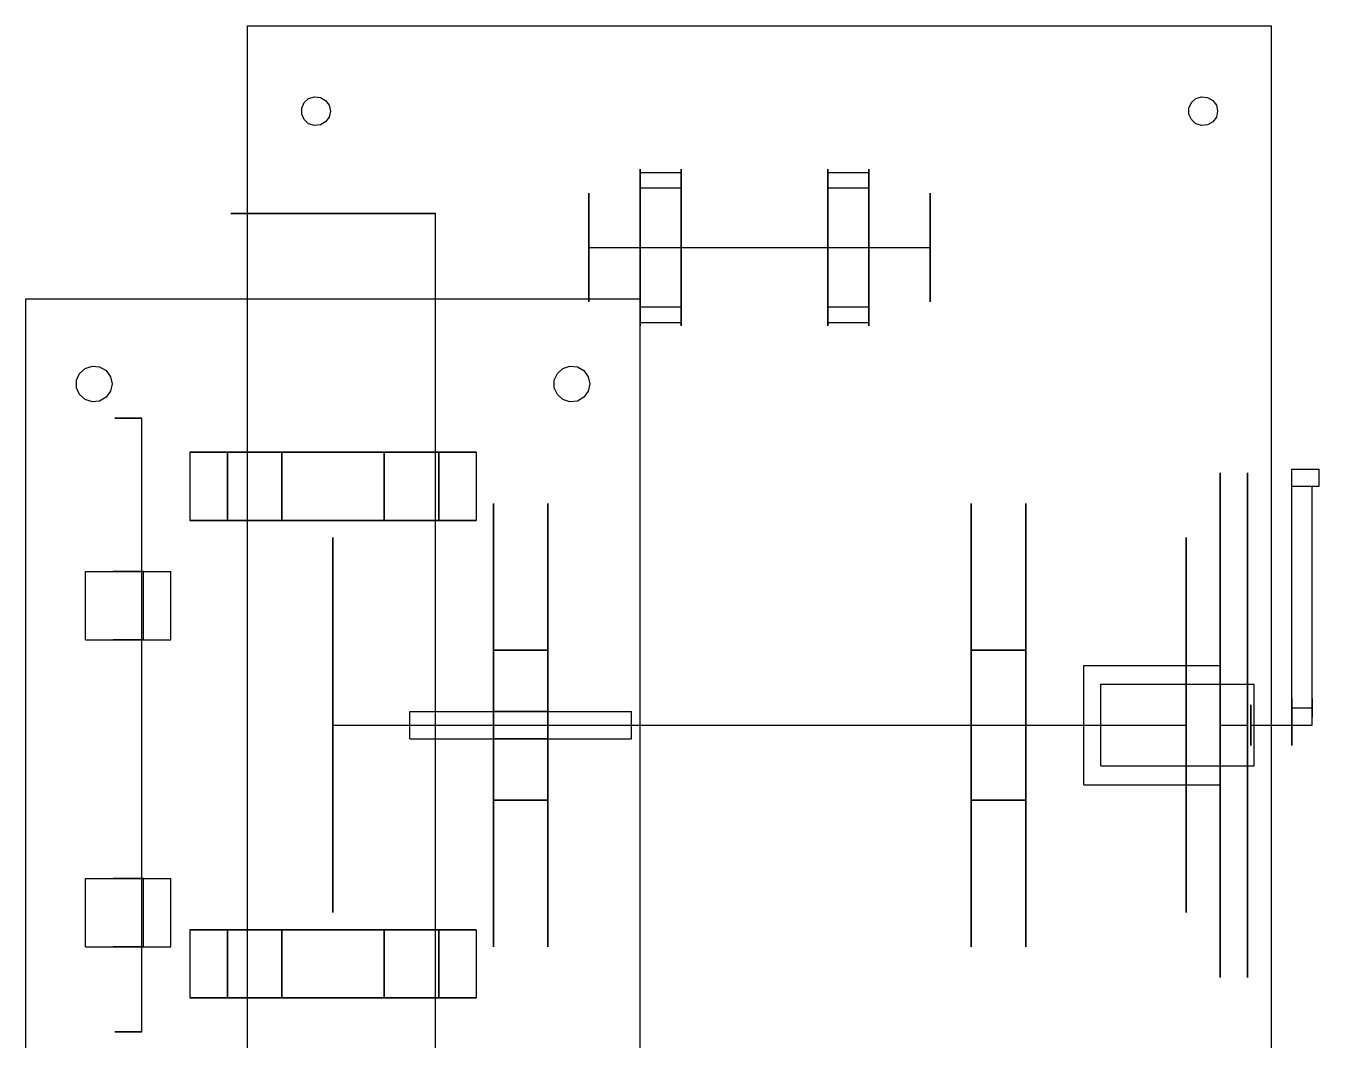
# Model space of a CAD drawing. Header units: millimetres. Extents: x -45 to 3370, y -2176 to 1921.
# Drawn here: x 810 to 1189, y 120.1 to 417.5 of the extents above; entities that cross this region are included whole.
import ezdxf

# ---------------------------------------------------------------- set-up
doc = ezdxf.new("R2010")
doc.units = ezdxf.units.MM
doc.layers.add('TOP', color=7, linetype='Continuous')

msp = doc.modelspace()

# ---------------------------------------------------------------- linework, layer by layer
at = {"layer": 'TOP'}
for points in [[(875, 67.5), (875, 417.5)], [(875, 67.5), (875, 417.5)], [(875, 417.5), (1175, 417.5)], [(875, 417.5), (1175, 417.5)], [(1175, 67.5), (1175, 417.5)], [(1175, 67.5), (1175, 417.5)], [(899.25, 392.5), (898.883, 390.771), (897.844, 389.342), (896.313, 388.458), (894.556, 388.273), (892.875, 388.819), (891.562, 390.002), (890.843, 391.616), (890.843, 393.384), (891.562, 394.998), (892.875, 396.181), (894.556, 396.727), (896.313, 396.542), (897.844, 395.658), (898.883, 394.229), (899.25, 392.5)], [(899.25, 392.5), (898.883, 390.771), (897.844, 389.342), (896.313, 388.458), (894.556, 388.273), (892.875, 388.819), (891.562, 390.002), (890.843, 391.616), (890.843, 393.384), (891.562, 394.998), (892.875, 396.181), (894.556, 396.727), (896.313, 396.542), (897.844, 395.658), (898.883, 394.229), (899.25, 392.5)], [(1159.25, 392.5), (1158.883, 390.771), (1157.844, 389.342), (1156.313, 388.458), (1154.556, 388.273), (1152.875, 388.819), (1151.562, 390.002), (1150.843, 391.616), (1150.843, 393.384), (1151.562, 394.998), (1152.875, 396.181), (1154.556, 396.727), (1156.313, 396.542), (1157.844, 395.658), (1158.883, 394.229), (1159.25, 392.5)], [(1159.25, 392.5), (1158.883, 390.771), (1157.844, 389.342), (1156.313, 388.458), (1154.556, 388.273), (1152.875, 388.819), (1151.562, 390.002), (1150.843, 391.616), (1150.843, 393.384), (1151.562, 394.998), (1152.875, 396.181), (1154.556, 396.727), (1156.313, 396.542), (1157.844, 395.658), (1158.883, 394.229), (1159.25, 392.5)], [(990, 369.936), (990, 371.737), (990, 373.213), (990, 374.337), (990, 375.09), (990, 375.46), (990, 375.441), (990, 375.032), (990, 374.241), (990, 373.081), (990, 371.572), (990, 369.739), (990, 367.613), (990, 365.231), (990, 362.633), (990, 359.864), (990, 356.969), (990, 353.998), (990, 351.002), (990, 348.031), (990, 345.136), (990, 342.367), (990, 339.769), (990, 337.387), (990, 335.261), (990, 333.428), (990, 331.919), (990, 330.759), (990, 329.968), (990, 329.559), (990, 329.54), (990, 329.91), (990, 330.663), (990, 331.787), (990, 333.263), (990, 335.064)], [(1002, 369.936), (1002, 371.737), (1002, 373.213), (1002, 374.337), (1002, 375.09), (1002, 375.46), (1002, 375.441), (1002, 375.032), (1002, 374.241), (1002, 373.081), (1002, 371.572), (1002, 369.739), (1002, 367.613), (1002, 365.231), (1002, 362.633), (1002, 359.864), (1002, 356.969), (1002, 353.998), (1002, 351.002), (1002, 348.031), (1002, 345.136), (1002, 342.367), (1002, 339.769), (1002, 337.387), (1002, 335.261), (1002, 333.428), (1002, 331.919), (1002, 330.759), (1002, 329.968), (1002, 329.559), (1002, 329.54), (1002, 329.91), (1002, 330.663), (1002, 331.787), (1002, 333.263), (1002, 335.064)], [(1045, 369.936), (1045, 371.737), (1045, 373.213), (1045, 374.337), (1045, 375.09), (1045, 375.46), (1045, 375.441), (1045, 375.032), (1045, 374.241), (1045, 373.081), (1045, 371.572), (1045, 369.739), (1045, 367.613), (1045, 365.231), (1045, 362.633), (1045, 359.864), (1045, 356.969), (1045, 353.998), (1045, 351.002), (1045, 348.031), (1045, 345.136), (1045, 342.367), (1045, 339.769), (1045, 337.387), (1045, 335.261), (1045, 333.428), (1045, 331.919), (1045, 330.759), (1045, 329.968), (1045, 329.559), (1045, 329.54), (1045, 329.91), (1045, 330.663), (1045, 331.787), (1045, 333.263), (1045, 335.064)], [(1057, 369.936), (1057, 371.737), (1057, 373.213), (1057, 374.337), (1057, 375.09), (1057, 375.46), (1057, 375.441), (1057, 375.032), (1057, 374.241), (1057, 373.081), (1057, 371.572), (1057, 369.739), (1057, 367.613), (1057, 365.231), (1057, 362.633), (1057, 359.864), (1057, 356.969), (1057, 353.998), (1057, 351.002), (1057, 348.031), (1057, 345.136), (1057, 342.367), (1057, 339.769), (1057, 337.387), (1057, 335.261), (1057, 333.428), (1057, 331.919), (1057, 330.759), (1057, 329.968), (1057, 329.559), (1057, 329.54), (1057, 329.91), (1057, 330.663), (1057, 331.787), (1057, 333.263), (1057, 335.064)], [(990, 330.5), (990, 374.5)], [(990, 369.936), (990, 374.5)], [(990, 374.5), (1002, 374.5)], [(990, 374.5), (1002, 374.5)], [(1002, 330.5), (1002, 374.5)], [(1002, 369.936), (1002, 374.5)], [(1045, 330.5), (1045, 374.5)], [(1045, 369.936), (1045, 374.5)], [(1045, 374.5), (1057, 374.5)], [(1045, 374.5), (1057, 374.5)], [(1057, 330.5), (1057, 374.5)], [(1057, 369.936), (1057, 374.5)], [(975, 352.5), (975, 355.44), (975, 358.28), (975, 360.923), (975, 363.279), (975, 365.268), (975, 366.823), (975, 367.889), (975, 368.432), (975, 368.432), (975, 367.889), (975, 366.823), (975, 365.268), (975, 363.279), (975, 360.923), (975, 358.28), (975, 355.44), (975, 352.5), (975, 349.56), (975, 346.72), (975, 344.077), (975, 341.721), (975, 339.732), (975, 338.177), (975, 337.111), (975, 336.568), (975, 336.568), (975, 337.111), (975, 338.177), (975, 339.732), (975, 341.721), (975, 344.077), (975, 346.72), (975, 349.56), (975, 352.5)], [(1002, 369.936), (990, 369.936)], [(990, 352.5), (990, 355.452), (990, 358.314), (990, 361), (990, 363.427), (990, 365.523), (990, 367.222), (990, 368.475), (990, 369.242), (990, 369.5), (990, 369.242), (990, 368.475), (990, 367.222), (990, 365.523), (990, 363.427), (990, 361), (990, 358.314), (990, 355.452), (990, 352.5), (990, 349.548), (990, 346.686), (990, 344), (990, 341.573), (990, 339.477), (990, 337.778), (990, 336.525), (990, 335.758), (990, 335.5), (990, 335.758), (990, 336.525), (990, 337.778), (990, 339.477), (990, 341.573), (990, 344), (990, 346.686), (990, 349.548), (990, 352.5)], [(1002, 352.5), (1002, 355.452), (1002, 358.314), (1002, 361), (1002, 363.427), (1002, 365.523), (1002, 367.222), (1002, 368.475), (1002, 369.242), (1002, 369.5), (1002, 369.242), (1002, 368.475), (1002, 367.222), (1002, 365.523), (1002, 363.427), (1002, 361), (1002, 358.314), (1002, 355.452), (1002, 352.5), (1002, 349.548), (1002, 346.686), (1002, 344), (1002, 341.573), (1002, 339.477), (1002, 337.778), (1002, 336.525), (1002, 335.758), (1002, 335.5), (1002, 335.758), (1002, 336.525), (1002, 337.778), (1002, 339.477), (1002, 341.573), (1002, 344), (1002, 346.686), (1002, 349.548), (1002, 352.5)], [(1057, 369.936), (1045, 369.936)], [(1045, 352.5), (1045, 355.452), (1045, 358.314), (1045, 361), (1045, 363.427), (1045, 365.523), (1045, 367.222), (1045, 368.475), (1045, 369.242), (1045, 369.5), (1045, 369.242), (1045, 368.475), (1045, 367.222), (1045, 365.523), (1045, 363.427), (1045, 361), (1045, 358.314), (1045, 355.452), (1045, 352.5), (1045, 349.548), (1045, 346.686), (1045, 344), (1045, 341.573), (1045, 339.477), (1045, 337.778), (1045, 336.525), (1045, 335.758), (1045, 335.5), (1045, 335.758), (1045, 336.525), (1045, 337.778), (1045, 339.477), (1045, 341.573), (1045, 344), (1045, 346.686), (1045, 349.548), (1045, 352.5)], [(1057, 352.5), (1057, 355.452), (1057, 358.314), (1057, 361), (1057, 363.427), (1057, 365.523), (1057, 367.222), (1057, 368.475), (1057, 369.242), (1057, 369.5), (1057, 369.242), (1057, 368.475), (1057, 367.222), (1057, 365.523), (1057, 363.427), (1057, 361), (1057, 358.314), (1057, 355.452), (1057, 352.5), (1057, 349.548), (1057, 346.686), (1057, 344), (1057, 341.573), (1057, 339.477), (1057, 337.778), (1057, 336.525), (1057, 335.758), (1057, 335.5), (1057, 335.758), (1057, 336.525), (1057, 337.778), (1057, 339.477), (1057, 341.573), (1057, 344), (1057, 346.686), (1057, 349.548), (1057, 352.5)], [(1075, 352.5), (1075, 355.44), (1075, 358.28), (1075, 360.923), (1075, 363.279), (1075, 365.268), (1075, 366.823), (1075, 367.889), (1075, 368.432), (1075, 368.432), (1075, 367.889), (1075, 366.823), (1075, 365.268), (1075, 363.279), (1075, 360.923), (1075, 358.28), (1075, 355.44), (1075, 352.5), (1075, 349.56), (1075, 346.72), (1075, 344.077), (1075, 341.721), (1075, 339.732), (1075, 338.177), (1075, 337.111), (1075, 336.568), (1075, 336.568), (1075, 337.111), (1075, 338.177), (1075, 339.732), (1075, 341.721), (1075, 344.077), (1075, 346.72), (1075, 349.56), (1075, 352.5)], [(930, 362.5), (929.851, 362.5), (929.405, 362.5), (928.667, 362.5), (927.644, 362.5), (926.347, 362.5), (924.787, 362.5), (922.981, 362.5), (920.947, 362.5), (918.705, 362.5), (916.276, 362.5), (913.686, 362.5), (910.96, 362.5), (908.125, 362.5), (905.209, 362.5), (902.242, 362.5), (899.252, 362.5), (896.27, 362.5), (893.324, 362.5), (890.445, 362.5), (887.661, 362.5), (885, 362.5), (882.488, 362.5), (880.149, 362.5), (878.008, 362.5), (876.086, 362.5), (874.401, 362.5), (872.971, 362.5), (871.809, 362.5), (870.928, 362.5), (870.335, 362.5), (870.037, 362.5), (870.037, 362.5), (870.335, 362.5), (870.928, 362.5), (871.809, 362.5), (872.971, 362.5), (874.401, 362.5), (876.086, 362.5), (878.008, 362.5), (880.149, 362.5), (882.488, 362.5), (885, 362.5), (887.661, 362.5), (890.445, 362.5), (893.324, 362.5), (896.27, 362.5), (899.252, 362.5), (902.242, 362.5), (905.209, 362.5), (908.125, 362.5), (910.96, 362.5), (913.686, 362.5), (916.276, 362.5), (918.705, 362.5), (920.947, 362.5), (922.981, 362.5), (924.787, 362.5), (926.347, 362.5), (927.644, 362.5), (928.667, 362.5), (929.405, 362.5), (929.851, 362.5), (930, 362.5)], [(930, 62.5), (930, 362.5)], [(975, 352.5), (1075, 352.5)], [(990, 352.5), (1002, 352.5)], [(1045, 352.5), (1057, 352.5)], [(810, 87.5), (810, 337.5)], [(810, 87.5), (810, 337.5)], [(810, 337.5), (990, 337.5)], [(810, 337.5), (990, 337.5)], [(990, 87.5), (990, 337.5)], [(990, 87.5), (990, 337.5)], [(990, 330.5), (990, 335.064)], [(1002, 335.064), (990, 335.064)], [(1002, 330.5), (1002, 335.064)], [(1045, 330.5), (1045, 335.064)], [(1057, 335.064), (1045, 335.064)], [(1057, 330.5), (1057, 335.064)], [(990, 330.5), (1002, 330.5)], [(990, 330.5), (1002, 330.5)], [(1045, 330.5), (1057, 330.5)], [(1045, 330.5), (1057, 330.5)], [(835.25, 312.5), (834.796, 310.365), (833.513, 308.598), (831.622, 307.507), (829.451, 307.279), (827.375, 307.953), (825.753, 309.414), (824.865, 311.408), (824.865, 313.592), (825.753, 315.586), (827.375, 317.047), (829.451, 317.721), (831.622, 317.493), (833.513, 316.402), (834.796, 314.635), (835.25, 312.5)], [(835.25, 312.5), (834.796, 310.365), (833.513, 308.598), (831.622, 307.507), (829.451, 307.279), (827.375, 307.953), (825.753, 309.414), (824.865, 311.408), (824.865, 313.592), (825.753, 315.586), (827.375, 317.047), (829.451, 317.721), (831.622, 317.493), (833.513, 316.402), (834.796, 314.635), (835.25, 312.5)], [(975.25, 312.5), (974.796, 310.365), (973.513, 308.598), (971.622, 307.507), (969.451, 307.279), (967.375, 307.953), (965.753, 309.414), (964.865, 311.408), (964.865, 313.592), (965.753, 315.586), (967.375, 317.047), (969.451, 317.721), (971.622, 317.493), (973.513, 316.402), (974.796, 314.635), (975.25, 312.5)], [(975.25, 312.5), (974.796, 310.365), (973.513, 308.598), (971.622, 307.507), (969.451, 307.279), (967.375, 307.953), (965.753, 309.414), (964.865, 311.408), (964.865, 313.592), (965.753, 315.586), (967.375, 317.047), (969.451, 317.721), (971.622, 317.493), (973.513, 316.402), (974.796, 314.635), (975.25, 312.5)], [(844, 302.5), (843.654, 302.5), (842.677, 302.5), (841.236, 302.5), (839.582, 302.5), (838, 302.5), (836.764, 302.5), (836.087, 302.5), (836.087, 302.5), (836.764, 302.5), (838, 302.5), (839.582, 302.5), (841.236, 302.5), (842.677, 302.5), (843.654, 302.5), (844, 302.5)], [(844, 122.5), (844, 302.5)], [(885, 292.5), (882.311, 292.5), (879.708, 292.5), (877.203, 292.5), (874.808, 292.5), (872.534, 292.5), (870.394, 292.5), (868.396, 292.5), (866.551, 292.5), (864.867, 292.5), (863.353, 292.5), (862.017, 292.5), (860.863, 292.5), (859.899, 292.5), (859.129, 292.5), (858.556, 292.5), (858.183, 292.5), (858.012, 292.5)], [(858.012, 292.5), (869.016, 292.5)], [(858.012, 292.5), (858.012, 272.5)], [(858.048, 292.5), (858.294, 292.5), (858.75, 292.5), (859.413, 292.5), (860.28, 292.5), (861.346, 292.5), (862.606, 292.5), (864.053, 292.5), (865.681, 292.5), (867.481, 292.5), (869.444, 292.5), (871.56, 292.5), (873.819, 292.5), (876.21, 292.5), (878.719, 292.5), (881.336, 292.5), (884.046, 292.5), (886.836, 292.5), (889.692, 292.5), (892.6, 292.5), (895.545, 292.5), (898.513, 292.5), (901.487, 292.5), (904.455, 292.5), (907.4, 292.5), (910.308, 292.5), (913.164, 292.5), (915.954, 292.5), (918.664, 292.5), (921.281, 292.5), (923.79, 292.5), (926.181, 292.5), (928.44, 292.5), (930.556, 292.5), (932.519, 292.5), (934.319, 292.5), (935.947, 292.5), (937.394, 292.5), (938.654, 292.5), (939.72, 292.5), (940.587, 292.5), (941.25, 292.5), (941.706, 292.5), (941.952, 292.5)], [(858.048, 292.5), (858.048, 272.5)], [(858.048, 292.5), (869.065, 292.5)], [(930.984, 292.5), (930.745, 292.5), (930.222, 292.5), (929.419, 292.5), (928.345, 292.5), (927.009, 292.5), (925.423, 292.5), (923.602, 292.5), (921.564, 292.5), (919.326, 292.5), (916.91, 292.5), (914.337, 292.5), (911.632, 292.5), (908.819, 292.5), (905.925, 292.5), (902.976, 292.5), (900, 292.5), (897.024, 292.5), (894.075, 292.5), (891.181, 292.5), (888.368, 292.5), (885.663, 292.5), (883.09, 292.5), (880.674, 292.5), (878.436, 292.5), (876.398, 292.5), (874.577, 292.5), (872.991, 292.5), (871.655, 292.5), (870.581, 292.5), (869.778, 292.5), (869.255, 292.5), (869.016, 292.5)], [(869.016, 292.5), (869.016, 272.5)], [(869.065, 292.5), (869.39, 292.5), (869.986, 292.5), (870.847, 292.5), (871.968, 292.5), (873.336, 292.5), (874.94, 292.5), (876.767, 292.5), (878.799, 292.5), (881.018, 292.5), (883.406, 292.5), (885.941, 292.5), (888.601, 292.5), (891.361, 292.5), (894.198, 292.5), (897.086, 292.5), (900, 292.5), (902.914, 292.5), (905.802, 292.5), (908.639, 292.5), (911.399, 292.5), (914.059, 292.5), (916.594, 292.5), (918.982, 292.5), (921.201, 292.5), (923.233, 292.5), (925.06, 292.5), (926.664, 292.5), (928.032, 292.5), (929.153, 292.5), (930.014, 292.5), (930.61, 292.5), (930.935, 292.5)], [(869.065, 292.5), (869.065, 272.5)], [(885, 292.5), (915, 292.5)], [(885, 292.5), (885, 272.5)], [(885, 272.5), (885, 292.5)], [(915, 292.5), (915, 272.5)], [(941.988, 292.5), (941.817, 292.5), (941.444, 292.5), (940.871, 292.5), (940.101, 292.5), (939.137, 292.5), (937.983, 292.5), (936.647, 292.5), (935.133, 292.5), (933.449, 292.5), (931.604, 292.5), (929.606, 292.5), (927.466, 292.5), (925.192, 292.5), (922.797, 292.5), (920.292, 292.5), (917.689, 292.5), (915, 292.5)], [(915, 272.5), (915, 292.5)], [(930.935, 292.5), (930.935, 272.5)], [(930.935, 292.5), (941.952, 292.5)], [(930.984, 292.5), (941.988, 292.5)], [(930.984, 292.5), (930.984, 272.5)], [(941.952, 292.5), (941.952, 272.5)], [(941.988, 292.5), (941.988, 272.5)], [(1160, 212.5), (1160, 217.193), (1160, 221.868), (1160, 226.505), (1160, 231.085), (1160, 235.59), (1160, 240.003), (1160, 244.305), (1160, 248.479), (1160, 252.507), (1160, 256.375), (1160, 260.066), (1160, 263.566), (1160, 266.86), (1160, 269.935), (1160, 272.779), (1160, 275.38), (1160, 277.728), (1160, 279.813), (1160, 281.627), (1160, 283.163), (1160, 284.414), (1160, 285.376), (1160, 286.044), (1160, 286.416), (1160, 286.491), (1160, 286.267), (1160, 285.747), (1160, 284.931), (1160, 283.824), (1160, 282.43), (1160, 280.754), (1160, 278.804), (1160, 276.586), (1160, 274.11), (1160, 271.386), (1160, 268.425), (1160, 265.239), (1160, 261.841), (1160, 258.244), (1160, 254.462), (1160, 250.512), (1160, 246.409), (1160, 242.169), (1160, 237.809), (1160, 233.348), (1160, 228.803), (1160, 224.192), (1160, 219.534), (1160, 214.848), (1160, 210.152), (1160, 205.466), (1160, 200.808), (1160, 196.197), (1160, 191.652), (1160, 187.191), (1160, 182.831), (1160, 178.591), (1160, 174.488), (1160, 170.538), (1160, 166.756), (1160, 163.159), (1160, 159.761), (1160, 156.575), (1160, 153.614), (1160, 150.89), (1160, 148.414), (1160, 146.196), (1160, 144.246), (1160, 142.57), (1160, 141.176), (1160, 140.069), (1160, 139.253), (1160, 138.733), (1160, 138.509), (1160, 138.584), (1160, 138.956), (1160, 139.624), (1160, 140.586), (1160, 141.837), (1160, 143.373), (1160, 145.187), (1160, 147.272), (1160, 149.62), (1160, 152.221), (1160, 155.065), (1160, 158.14), (1160, 161.434), (1160, 164.934), (1160, 168.625), (1160, 172.493), (1160, 176.521), (1160, 180.695), (1160, 184.997), (1160, 189.41), (1160, 193.915), (1160, 198.495), (1160, 203.132), (1160, 207.807), (1160, 212.5)], [(1168, 212.5), (1168, 217.193), (1168, 221.868), (1168, 226.505), (1168, 231.085), (1168, 235.59), (1168, 240.003), (1168, 244.305), (1168, 248.479), (1168, 252.507), (1168, 256.375), (1168, 260.066), (1168, 263.566), (1168, 266.86), (1168, 269.935), (1168, 272.779), (1168, 275.38), (1168, 277.728), (1168, 279.813), (1168, 281.627), (1168, 283.163), (1168, 284.414), (1168, 285.376), (1168, 286.044), (1168, 286.416), (1168, 286.491), (1168, 286.267), (1168, 285.747), (1168, 284.931), (1168, 283.824), (1168, 282.43), (1168, 280.754), (1168, 278.804), (1168, 276.586), (1168, 274.11), (1168, 271.386), (1168, 268.425), (1168, 265.239), (1168, 261.841), (1168, 258.244), (1168, 254.462), (1168, 250.512), (1168, 246.409), (1168, 242.169), (1168, 237.809), (1168, 233.348), (1168, 228.803), (1168, 224.192), (1168, 219.534), (1168, 214.848), (1168, 210.152), (1168, 205.466), (1168, 200.808), (1168, 196.197), (1168, 191.652), (1168, 187.191), (1168, 182.831), (1168, 178.591), (1168, 174.488), (1168, 170.538), (1168, 166.756), (1168, 163.159), (1168, 159.761), (1168, 156.575), (1168, 153.614), (1168, 150.89), (1168, 148.414), (1168, 146.196), (1168, 144.246), (1168, 142.57), (1168, 141.176), (1168, 140.069), (1168, 139.253), (1168, 138.733), (1168, 138.509), (1168, 138.584), (1168, 138.956), (1168, 139.624), (1168, 140.586), (1168, 141.837), (1168, 143.373), (1168, 145.187), (1168, 147.272), (1168, 149.62), (1168, 152.221), (1168, 155.065), (1168, 158.14), (1168, 161.434), (1168, 164.934), (1168, 168.625), (1168, 172.493), (1168, 176.521), (1168, 180.695), (1168, 184.997), (1168, 189.41), (1168, 193.915), (1168, 198.495), (1168, 203.132), (1168, 207.807), (1168, 212.5)], [(1181, 282.5), (1181, 287.5)], [(1181, 282.5), (1181, 287.5)], [(1181, 287.5), (1189, 287.5)], [(1181, 287.5), (1189, 287.5)], [(1189, 282.5), (1189, 287.5)], [(1189, 282.5), (1189, 287.5)], [(1181, 212.5), (1181, 282.5)], [(1181, 212.5), (1181, 282.5)], [(1181, 282.5), (1187, 282.5)], [(1181, 282.5), (1187, 282.5)], [(1181, 282.5), (1189, 282.5)], [(1181, 282.5), (1189, 282.5)], [(1187, 212.5), (1187, 282.5)], [(1187, 212.5), (1187, 282.5)], [(947, 234.5), (947, 237.918), (947, 241.255), (947, 244.501), (947, 247.644), (947, 250.675), (947, 253.585), (947, 256.363), (947, 259.002), (947, 261.492), (947, 263.825), (947, 265.995), (947, 267.995), (947, 269.817), (947, 271.456), (947, 272.908), (947, 274.166), (947, 275.228), (947, 276.09), (947, 276.749), (947, 277.203), (947, 277.45), (947, 277.49), (947, 277.323), (947, 276.949), (947, 276.37), (947, 275.586), (947, 274.602), (947, 273.419), (947, 272.042), (947, 270.475), (947, 268.723), (947, 266.792), (947, 264.687), (947, 262.416), (947, 259.986), (947, 257.404), (947, 254.679), (947, 251.819), (947, 248.834), (947, 245.733), (947, 242.526), (947, 239.223), (947, 235.835), (947, 232.372), (947, 228.846), (947, 225.268), (947, 221.649), (947, 218.001), (947, 214.336), (947, 210.664), (947, 206.999), (947, 203.351), (947, 199.732), (947, 196.154), (947, 192.628), (947, 189.165), (947, 185.777), (947, 182.474), (947, 179.267), (947, 176.166), (947, 173.181), (947, 170.321), (947, 167.596), (947, 165.014), (947, 162.584), (947, 160.313), (947, 158.208), (947, 156.277), (947, 154.525), (947, 152.958), (947, 151.581), (947, 150.398), (947, 149.414), (947, 148.63), (947, 148.051), (947, 147.677), (947, 147.51), (947, 147.55), (947, 147.797), (947, 148.251), (947, 148.91), (947, 149.772), (947, 150.834), (947, 152.092), (947, 153.544), (947, 155.183), (947, 157.005), (947, 159.005), (947, 161.175), (947, 163.508), (947, 165.998), (947, 168.637), (947, 171.415), (947, 174.325), (947, 177.356), (947, 180.499), (947, 183.745), (947, 187.082), (947, 190.5)], [(963, 234.5), (963, 237.918), (963, 241.255), (963, 244.501), (963, 247.644), (963, 250.675), (963, 253.585), (963, 256.363), (963, 259.002), (963, 261.492), (963, 263.825), (963, 265.995), (963, 267.995), (963, 269.817), (963, 271.456), (963, 272.908), (963, 274.166), (963, 275.228), (963, 276.09), (963, 276.749), (963, 277.203), (963, 277.45), (963, 277.49), (963, 277.323), (963, 276.949), (963, 276.37), (963, 275.586), (963, 274.602), (963, 273.419), (963, 272.042), (963, 270.475), (963, 268.723), (963, 266.792), (963, 264.687), (963, 262.416), (963, 259.986), (963, 257.404), (963, 254.679), (963, 251.819), (963, 248.834), (963, 245.733), (963, 242.526), (963, 239.223), (963, 235.835), (963, 232.372), (963, 228.846), (963, 225.268), (963, 221.649), (963, 218.001), (963, 214.336), (963, 210.664), (963, 206.999), (963, 203.351), (963, 199.732), (963, 196.154), (963, 192.628), (963, 189.165), (963, 185.777), (963, 182.474), (963, 179.267), (963, 176.166), (963, 173.181), (963, 170.321), (963, 167.596), (963, 165.014), (963, 162.584), (963, 160.313), (963, 158.208), (963, 156.277), (963, 154.525), (963, 152.958), (963, 151.581), (963, 150.398), (963, 149.414), (963, 148.63), (963, 148.051), (963, 147.677), (963, 147.51), (963, 147.55), (963, 147.797), (963, 148.251), (963, 148.91), (963, 149.772), (963, 150.834), (963, 152.092), (963, 153.544), (963, 155.183), (963, 157.005), (963, 159.005), (963, 161.175), (963, 163.508), (963, 165.998), (963, 168.637), (963, 171.415), (963, 174.325), (963, 177.356), (963, 180.499), (963, 183.745), (963, 187.082), (963, 190.5)], [(1087, 234.5), (1087, 237.918), (1087, 241.255), (1087, 244.501), (1087, 247.644), (1087, 250.675), (1087, 253.585), (1087, 256.363), (1087, 259.002), (1087, 261.492), (1087, 263.825), (1087, 265.995), (1087, 267.995), (1087, 269.817), (1087, 271.456), (1087, 272.908), (1087, 274.166), (1087, 275.228), (1087, 276.09), (1087, 276.749), (1087, 277.203), (1087, 277.45), (1087, 277.49), (1087, 277.323), (1087, 276.949), (1087, 276.37), (1087, 275.586), (1087, 274.602), (1087, 273.419), (1087, 272.042), (1087, 270.475), (1087, 268.723), (1087, 266.792), (1087, 264.687), (1087, 262.416), (1087, 259.986), (1087, 257.404), (1087, 254.679), (1087, 251.819), (1087, 248.834), (1087, 245.733), (1087, 242.526), (1087, 239.223), (1087, 235.835), (1087, 232.372), (1087, 228.846), (1087, 225.268), (1087, 221.649), (1087, 218.001), (1087, 214.336), (1087, 210.664), (1087, 206.999), (1087, 203.351), (1087, 199.732), (1087, 196.154), (1087, 192.628), (1087, 189.165), (1087, 185.777), (1087, 182.474), (1087, 179.267), (1087, 176.166), (1087, 173.181), (1087, 170.321), (1087, 167.596), (1087, 165.014), (1087, 162.584), (1087, 160.313), (1087, 158.208), (1087, 156.277), (1087, 154.525), (1087, 152.958), (1087, 151.581), (1087, 150.398), (1087, 149.414), (1087, 148.63), (1087, 148.051), (1087, 147.677), (1087, 147.51), (1087, 147.55), (1087, 147.797), (1087, 148.251), (1087, 148.91), (1087, 149.772), (1087, 150.834), (1087, 152.092), (1087, 153.544), (1087, 155.183), (1087, 157.005), (1087, 159.005), (1087, 161.175), (1087, 163.508), (1087, 165.998), (1087, 168.637), (1087, 171.415), (1087, 174.325), (1087, 177.356), (1087, 180.499), (1087, 183.745), (1087, 187.082), (1087, 190.5)], [(1103, 234.5), (1103, 237.918), (1103, 241.255), (1103, 244.501), (1103, 247.644), (1103, 250.675), (1103, 253.585), (1103, 256.363), (1103, 259.002), (1103, 261.492), (1103, 263.825), (1103, 265.995), (1103, 267.995), (1103, 269.817), (1103, 271.456), (1103, 272.908), (1103, 274.166), (1103, 275.228), (1103, 276.09), (1103, 276.749), (1103, 277.203), (1103, 277.45), (1103, 277.49), (1103, 277.323), (1103, 276.949), (1103, 276.37), (1103, 275.586), (1103, 274.602), (1103, 273.419), (1103, 272.042), (1103, 270.475), (1103, 268.723), (1103, 266.792), (1103, 264.687), (1103, 262.416), (1103, 259.986), (1103, 257.404), (1103, 254.679), (1103, 251.819), (1103, 248.834), (1103, 245.733), (1103, 242.526), (1103, 239.223), (1103, 235.835), (1103, 232.372), (1103, 228.846), (1103, 225.268), (1103, 221.649), (1103, 218.001), (1103, 214.336), (1103, 210.664), (1103, 206.999), (1103, 203.351), (1103, 199.732), (1103, 196.154), (1103, 192.628), (1103, 189.165), (1103, 185.777), (1103, 182.474), (1103, 179.267), (1103, 176.166), (1103, 173.181), (1103, 170.321), (1103, 167.596), (1103, 165.014), (1103, 162.584), (1103, 160.313), (1103, 158.208), (1103, 156.277), (1103, 154.525), (1103, 152.958), (1103, 151.581), (1103, 150.398), (1103, 149.414), (1103, 148.63), (1103, 148.051), (1103, 147.677), (1103, 147.51), (1103, 147.55), (1103, 147.797), (1103, 148.251), (1103, 148.91), (1103, 149.772), (1103, 150.834), (1103, 152.092), (1103, 153.544), (1103, 155.183), (1103, 157.005), (1103, 159.005), (1103, 161.175), (1103, 163.508), (1103, 165.998), (1103, 168.637), (1103, 171.415), (1103, 174.325), (1103, 177.356), (1103, 180.499), (1103, 183.745), (1103, 187.082), (1103, 190.5)], [(1160, 212.5), (1160, 216.559), (1160, 220.602), (1160, 224.612), (1160, 228.573), (1160, 232.47), (1160, 236.286), (1160, 240.007), (1160, 243.617), (1160, 247.101), (1160, 250.446), (1160, 253.638), (1160, 256.665), (1160, 259.514), (1160, 262.173), (1160, 264.633), (1160, 266.882), (1160, 268.913), (1160, 270.716), (1160, 272.285), (1160, 273.614), (1160, 274.696), (1160, 275.528), (1160, 276.106), (1160, 276.428), (1160, 276.492), (1160, 276.299), (1160, 275.849), (1160, 275.143), (1160, 274.186), (1160, 272.98), (1160, 271.531), (1160, 269.844), (1160, 267.926), (1160, 265.784), (1160, 263.429), (1160, 260.868), (1160, 258.112), (1160, 255.173), (1160, 252.062), (1160, 248.792), (1160, 245.375), (1160, 241.826), (1160, 238.16), (1160, 234.389), (1160, 230.531), (1160, 226.6), (1160, 222.612), (1160, 218.584), (1160, 214.531), (1160, 210.469), (1160, 206.416), (1160, 202.388), (1160, 198.4), (1160, 194.469), (1160, 190.611), (1160, 186.84), (1160, 183.174), (1160, 179.625), (1160, 176.208), (1160, 172.938), (1160, 169.827), (1160, 166.888), (1160, 164.132), (1160, 161.571), (1160, 159.216), (1160, 157.074), (1160, 155.156), (1160, 153.469), (1160, 152.02), (1160, 150.814), (1160, 149.857), (1160, 149.151), (1160, 148.701), (1160, 148.508), (1160, 148.572), (1160, 148.894), (1160, 149.472), (1160, 150.304), (1160, 151.386), (1160, 152.715), (1160, 154.284), (1160, 156.087), (1160, 158.118), (1160, 160.367), (1160, 162.827), (1160, 165.486), (1160, 168.335), (1160, 171.362), (1160, 174.554), (1160, 177.899), (1160, 181.383), (1160, 184.993), (1160, 188.714), (1160, 192.53), (1160, 196.427), (1160, 200.388), (1160, 204.398), (1160, 208.441), (1160, 212.5)], [(1168, 212.5), (1168, 216.559), (1168, 220.602), (1168, 224.612), (1168, 228.573), (1168, 232.47), (1168, 236.286), (1168, 240.007), (1168, 243.617), (1168, 247.101), (1168, 250.446), (1168, 253.638), (1168, 256.665), (1168, 259.514), (1168, 262.173), (1168, 264.633), (1168, 266.882), (1168, 268.913), (1168, 270.716), (1168, 272.285), (1168, 273.614), (1168, 274.696), (1168, 275.528), (1168, 276.106), (1168, 276.428), (1168, 276.492), (1168, 276.299), (1168, 275.849), (1168, 275.143), (1168, 274.186), (1168, 272.98), (1168, 271.531), (1168, 269.844), (1168, 267.926), (1168, 265.784), (1168, 263.429), (1168, 260.868), (1168, 258.112), (1168, 255.173), (1168, 252.062), (1168, 248.792), (1168, 245.375), (1168, 241.826), (1168, 238.16), (1168, 234.389), (1168, 230.531), (1168, 226.6), (1168, 222.612), (1168, 218.584), (1168, 214.531), (1168, 210.469), (1168, 206.416), (1168, 202.388), (1168, 198.4), (1168, 194.469), (1168, 190.611), (1168, 186.84), (1168, 183.174), (1168, 179.625), (1168, 176.208), (1168, 172.938), (1168, 169.827), (1168, 166.888), (1168, 164.132), (1168, 161.571), (1168, 159.216), (1168, 157.074), (1168, 155.156), (1168, 153.469), (1168, 152.02), (1168, 150.814), (1168, 149.857), (1168, 149.151), (1168, 148.701), (1168, 148.508), (1168, 148.572), (1168, 148.894), (1168, 149.472), (1168, 150.304), (1168, 151.386), (1168, 152.715), (1168, 154.284), (1168, 156.087), (1168, 158.118), (1168, 160.367), (1168, 162.827), (1168, 165.486), (1168, 168.335), (1168, 171.362), (1168, 174.554), (1168, 177.899), (1168, 181.383), (1168, 184.993), (1168, 188.714), (1168, 192.53), (1168, 196.427), (1168, 200.388), (1168, 204.398), (1168, 208.441), (1168, 212.5)], [(885, 272.5), (882.311, 272.5), (879.708, 272.5), (877.203, 272.5), (874.808, 272.5), (872.534, 272.5), (870.394, 272.5), (868.396, 272.5), (866.551, 272.5), (864.867, 272.5), (863.353, 272.5), (862.017, 272.5), (860.863, 272.5), (859.899, 272.5), (859.129, 272.5), (858.556, 272.5), (858.183, 272.5), (858.012, 272.5)], [(858.012, 272.5), (869.016, 272.5)], [(858.048, 272.5), (858.294, 272.5), (858.75, 272.5), (859.413, 272.5), (860.28, 272.5), (861.346, 272.5), (862.606, 272.5), (864.053, 272.5), (865.681, 272.5), (867.481, 272.5), (869.444, 272.5), (871.56, 272.5), (873.819, 272.5), (876.21, 272.5), (878.719, 272.5), (881.336, 272.5), (884.046, 272.5), (886.836, 272.5), (889.692, 272.5), (892.6, 272.5), (895.545, 272.5), (898.513, 272.5), (901.487, 272.5), (904.455, 272.5), (907.4, 272.5), (910.308, 272.5), (913.164, 272.5), (915.954, 272.5), (918.664, 272.5), (921.281, 272.5), (923.79, 272.5), (926.181, 272.5), (928.44, 272.5), (930.556, 272.5), (932.519, 272.5), (934.319, 272.5), (935.947, 272.5), (937.394, 272.5), (938.654, 272.5), (939.72, 272.5), (940.587, 272.5), (941.25, 272.5), (941.706, 272.5), (941.952, 272.5)], [(858.048, 272.5), (869.065, 272.5)], [(930.984, 272.5), (930.745, 272.5), (930.222, 272.5), (929.419, 272.5), (928.345, 272.5), (927.009, 272.5), (925.423, 272.5), (923.602, 272.5), (921.564, 272.5), (919.326, 272.5), (916.91, 272.5), (914.337, 272.5), (911.632, 272.5), (908.819, 272.5), (905.925, 272.5), (902.976, 272.5), (900, 272.5), (897.024, 272.5), (894.075, 272.5), (891.181, 272.5), (888.368, 272.5), (885.663, 272.5), (883.09, 272.5), (880.674, 272.5), (878.436, 272.5), (876.398, 272.5), (874.577, 272.5), (872.991, 272.5), (871.655, 272.5), (870.581, 272.5), (869.778, 272.5), (869.255, 272.5), (869.016, 272.5)], [(869.065, 272.5), (869.39, 272.5), (869.986, 272.5), (870.847, 272.5), (871.968, 272.5), (873.336, 272.5), (874.94, 272.5), (876.767, 272.5), (878.799, 272.5), (881.018, 272.5), (883.406, 272.5), (885.941, 272.5), (888.601, 272.5), (891.361, 272.5), (894.198, 272.5), (897.086, 272.5), (900, 272.5), (902.914, 272.5), (905.802, 272.5), (908.639, 272.5), (911.399, 272.5), (914.059, 272.5), (916.594, 272.5), (918.982, 272.5), (921.201, 272.5), (923.233, 272.5), (925.06, 272.5), (926.664, 272.5), (928.032, 272.5), (929.153, 272.5), (930.014, 272.5), (930.61, 272.5), (930.935, 272.5)], [(885, 272.5), (915, 272.5)], [(941.988, 272.5), (941.817, 272.5), (941.444, 272.5), (940.871, 272.5), (940.101, 272.5), (939.137, 272.5), (937.983, 272.5), (936.647, 272.5), (935.133, 272.5), (933.449, 272.5), (931.604, 272.5), (929.606, 272.5), (927.466, 272.5), (925.192, 272.5), (922.797, 272.5), (920.292, 272.5), (917.689, 272.5), (915, 272.5)], [(930.935, 272.5), (941.952, 272.5)], [(930.984, 272.5), (941.988, 272.5)], [(900, 212.5), (900, 215.988), (900, 219.463), (900, 222.909), (900, 226.313), (900, 229.662), (900, 232.941), (900, 236.139), (900, 239.241), (900, 242.235), (900, 245.11), (900, 247.853), (900, 250.454), (900, 252.903), (900, 255.188), (900, 257.302), (900, 259.235), (900, 260.98), (900, 262.53), (900, 263.878), (900, 265.02), (900, 265.95), (900, 266.664), (900, 267.161), (900, 267.438), (900, 267.493), (900, 267.327), (900, 266.94), (900, 266.334), (900, 265.511), (900, 264.475), (900, 263.229), (900, 261.78), (900, 260.131), (900, 258.291), (900, 256.267), (900, 254.066), (900, 251.698), (900, 249.172), (900, 246.499), (900, 243.688), (900, 240.752), (900, 237.702), (900, 234.551), (900, 231.311), (900, 227.995), (900, 224.617), (900, 221.19), (900, 217.728), (900, 214.245), (900, 210.755), (900, 207.272), (900, 203.81), (900, 200.383), (900, 197.005), (900, 193.689), (900, 190.449), (900, 187.298), (900, 184.248), (900, 181.312), (900, 178.501), (900, 175.828), (900, 173.302), (900, 170.934), (900, 168.733), (900, 166.709), (900, 164.869), (900, 163.22), (900, 161.771), (900, 160.525), (900, 159.489), (900, 158.666), (900, 158.06), (900, 157.673), (900, 157.507), (900, 157.562), (900, 157.839), (900, 158.336), (900, 159.05), (900, 159.98), (900, 161.122), (900, 162.47), (900, 164.02), (900, 165.765), (900, 167.698), (900, 169.812), (900, 172.097), (900, 174.546), (900, 177.147), (900, 179.89), (900, 182.765), (900, 185.759), (900, 188.861), (900, 192.059), (900, 195.338), (900, 198.687), (900, 202.091), (900, 205.537), (900, 209.012), (900, 212.5)], [(947, 212.5), (947, 208.923), (947, 205.36), (947, 201.826), (947, 198.335), (947, 194.901), (947, 191.538), (947, 188.26), (947, 185.079), (947, 182.008), (947, 179.06), (947, 176.247), (947, 173.58), (947, 171.069), (947, 168.725), (947, 166.558), (947, 164.575), (947, 162.786), (947, 161.197), (947, 159.814), (947, 158.644), (947, 157.69), (947, 156.957), (947, 156.448), (947, 156.164), (947, 156.107), (947, 156.277), (947, 156.674), (947, 157.296), (947, 158.139), (947, 159.202), (947, 160.479), (947, 161.966), (947, 163.656), (947, 165.543), (947, 167.619), (947, 169.876), (947, 172.304), (947, 174.894), (947, 177.636), (947, 180.518), (947, 183.529), (947, 186.656), (947, 189.888), (947, 193.21), (947, 196.61), (947, 200.074), (947, 203.589), (947, 207.139), (947, 210.711), (947, 214.289), (947, 217.861), (947, 221.411), (947, 224.926), (947, 228.39), (947, 231.79), (947, 235.112), (947, 238.344), (947, 241.471), (947, 244.482), (947, 247.364), (947, 250.106), (947, 252.696), (947, 255.124), (947, 257.381), (947, 259.457), (947, 261.344), (947, 263.034), (947, 264.521), (947, 265.798), (947, 266.861), (947, 267.704), (947, 268.326), (947, 268.723), (947, 268.893), (947, 268.836), (947, 268.552), (947, 268.043), (947, 267.31), (947, 266.356), (947, 265.186), (947, 263.803), (947, 262.214), (947, 260.425), (947, 258.442), (947, 256.275), (947, 253.931), (947, 251.42), (947, 248.753), (947, 245.94), (947, 242.992), (947, 239.921), (947, 236.74), (947, 233.462), (947, 230.099), (947, 226.665), (947, 223.174), (947, 219.64), (947, 216.077), (947, 212.5)], [(963, 212.5), (963, 208.923), (963, 205.36), (963, 201.826), (963, 198.335), (963, 194.901), (963, 191.538), (963, 188.26), (963, 185.079), (963, 182.008), (963, 179.06), (963, 176.247), (963, 173.58), (963, 171.069), (963, 168.725), (963, 166.558), (963, 164.575), (963, 162.786), (963, 161.197), (963, 159.814), (963, 158.644), (963, 157.69), (963, 156.957), (963, 156.448), (963, 156.164), (963, 156.107), (963, 156.277), (963, 156.674), (963, 157.296), (963, 158.139), (963, 159.202), (963, 160.479), (963, 161.966), (963, 163.656), (963, 165.543), (963, 167.619), (963, 169.876), (963, 172.304), (963, 174.894), (963, 177.636), (963, 180.518), (963, 183.529), (963, 186.656), (963, 189.888), (963, 193.21), (963, 196.61), (963, 200.074), (963, 203.589), (963, 207.139), (963, 210.711), (963, 214.289), (963, 217.861), (963, 221.411), (963, 224.926), (963, 228.39), (963, 231.79), (963, 235.112), (963, 238.344), (963, 241.471), (963, 244.482), (963, 247.364), (963, 250.106), (963, 252.696), (963, 255.124), (963, 257.381), (963, 259.457), (963, 261.344), (963, 263.034), (963, 264.521), (963, 265.798), (963, 266.861), (963, 267.704), (963, 268.326), (963, 268.723), (963, 268.893), (963, 268.836), (963, 268.552), (963, 268.043), (963, 267.31), (963, 266.356), (963, 265.186), (963, 263.803), (963, 262.214), (963, 260.425), (963, 258.442), (963, 256.275), (963, 253.931), (963, 251.42), (963, 248.753), (963, 245.94), (963, 242.992), (963, 239.921), (963, 236.74), (963, 233.462), (963, 230.099), (963, 226.665), (963, 223.174), (963, 219.64), (963, 216.077), (963, 212.5)], [(1087, 212.5), (1087, 208.923), (1087, 205.36), (1087, 201.826), (1087, 198.335), (1087, 194.901), (1087, 191.538), (1087, 188.26), (1087, 185.079), (1087, 182.008), (1087, 179.06), (1087, 176.247), (1087, 173.58), (1087, 171.069), (1087, 168.725), (1087, 166.558), (1087, 164.575), (1087, 162.786), (1087, 161.197), (1087, 159.814), (1087, 158.644), (1087, 157.69), (1087, 156.957), (1087, 156.448), (1087, 156.164), (1087, 156.107), (1087, 156.277), (1087, 156.674), (1087, 157.296), (1087, 158.139), (1087, 159.202), (1087, 160.479), (1087, 161.966), (1087, 163.656), (1087, 165.543), (1087, 167.619), (1087, 169.876), (1087, 172.304), (1087, 174.894), (1087, 177.636), (1087, 180.518), (1087, 183.529), (1087, 186.656), (1087, 189.888), (1087, 193.21), (1087, 196.61), (1087, 200.074), (1087, 203.589), (1087, 207.139), (1087, 210.711), (1087, 214.289), (1087, 217.861), (1087, 221.411), (1087, 224.926), (1087, 228.39), (1087, 231.79), (1087, 235.112), (1087, 238.344), (1087, 241.471), (1087, 244.482), (1087, 247.364), (1087, 250.106), (1087, 252.696), (1087, 255.124), (1087, 257.381), (1087, 259.457), (1087, 261.344), (1087, 263.034), (1087, 264.521), (1087, 265.798), (1087, 266.861), (1087, 267.704), (1087, 268.326), (1087, 268.723), (1087, 268.893), (1087, 268.836), (1087, 268.552), (1087, 268.043), (1087, 267.31), (1087, 266.356), (1087, 265.186), (1087, 263.803), (1087, 262.214), (1087, 260.425), (1087, 258.442), (1087, 256.275), (1087, 253.931), (1087, 251.42), (1087, 248.753), (1087, 245.94), (1087, 242.992), (1087, 239.921), (1087, 236.74), (1087, 233.462), (1087, 230.099), (1087, 226.665), (1087, 223.174), (1087, 219.64), (1087, 216.077), (1087, 212.5)], [(1103, 212.5), (1103, 208.923), (1103, 205.36), (1103, 201.826), (1103, 198.335), (1103, 194.901), (1103, 191.538), (1103, 188.26), (1103, 185.079), (1103, 182.008), (1103, 179.06), (1103, 176.247), (1103, 173.58), (1103, 171.069), (1103, 168.725), (1103, 166.558), (1103, 164.575), (1103, 162.786), (1103, 161.197), (1103, 159.814), (1103, 158.644), (1103, 157.69), (1103, 156.957), (1103, 156.448), (1103, 156.164), (1103, 156.107), (1103, 156.277), (1103, 156.674), (1103, 157.296), (1103, 158.139), (1103, 159.202), (1103, 160.479), (1103, 161.966), (1103, 163.656), (1103, 165.543), (1103, 167.619), (1103, 169.876), (1103, 172.304), (1103, 174.894), (1103, 177.636), (1103, 180.518), (1103, 183.529), (1103, 186.656), (1103, 189.888), (1103, 193.21), (1103, 196.61), (1103, 200.074), (1103, 203.589), (1103, 207.139), (1103, 210.711), (1103, 214.289), (1103, 217.861), (1103, 221.411), (1103, 224.926), (1103, 228.39), (1103, 231.79), (1103, 235.112), (1103, 238.344), (1103, 241.471), (1103, 244.482), (1103, 247.364), (1103, 250.106), (1103, 252.696), (1103, 255.124), (1103, 257.381), (1103, 259.457), (1103, 261.344), (1103, 263.034), (1103, 264.521), (1103, 265.798), (1103, 266.861), (1103, 267.704), (1103, 268.326), (1103, 268.723), (1103, 268.893), (1103, 268.836), (1103, 268.552), (1103, 268.043), (1103, 267.31), (1103, 266.356), (1103, 265.186), (1103, 263.803), (1103, 262.214), (1103, 260.425), (1103, 258.442), (1103, 256.275), (1103, 253.931), (1103, 251.42), (1103, 248.753), (1103, 245.94), (1103, 242.992), (1103, 239.921), (1103, 236.74), (1103, 233.462), (1103, 230.099), (1103, 226.665), (1103, 223.174), (1103, 219.64), (1103, 216.077), (1103, 212.5)], [(1150, 212.5), (1150, 215.988), (1150, 219.463), (1150, 222.909), (1150, 226.313), (1150, 229.662), (1150, 232.941), (1150, 236.139), (1150, 239.241), (1150, 242.235), (1150, 245.11), (1150, 247.853), (1150, 250.454), (1150, 252.903), (1150, 255.188), (1150, 257.302), (1150, 259.235), (1150, 260.98), (1150, 262.53), (1150, 263.878), (1150, 265.02), (1150, 265.95), (1150, 266.664), (1150, 267.161), (1150, 267.438), (1150, 267.493), (1150, 267.327), (1150, 266.94), (1150, 266.334), (1150, 265.511), (1150, 264.475), (1150, 263.229), (1150, 261.78), (1150, 260.131), (1150, 258.291), (1150, 256.267), (1150, 254.066), (1150, 251.698), (1150, 249.172), (1150, 246.499), (1150, 243.688), (1150, 240.752), (1150, 237.702), (1150, 234.551), (1150, 231.311), (1150, 227.995), (1150, 224.617), (1150, 221.19), (1150, 217.728), (1150, 214.245), (1150, 210.755), (1150, 207.272), (1150, 203.81), (1150, 200.383), (1150, 197.005), (1150, 193.689), (1150, 190.449), (1150, 187.298), (1150, 184.248), (1150, 181.312), (1150, 178.501), (1150, 175.828), (1150, 173.302), (1150, 170.934), (1150, 168.733), (1150, 166.709), (1150, 164.869), (1150, 163.22), (1150, 161.771), (1150, 160.525), (1150, 159.489), (1150, 158.666), (1150, 158.06), (1150, 157.673), (1150, 157.507), (1150, 157.562), (1150, 157.839), (1150, 158.336), (1150, 159.05), (1150, 159.98), (1150, 161.122), (1150, 162.47), (1150, 164.02), (1150, 165.765), (1150, 167.698), (1150, 169.812), (1150, 172.097), (1150, 174.546), (1150, 177.147), (1150, 179.89), (1150, 182.765), (1150, 185.759), (1150, 188.861), (1150, 192.059), (1150, 195.338), (1150, 198.687), (1150, 202.091), (1150, 205.537), (1150, 209.012), (1150, 212.5)], [(827.5, 237.5), (827.5, 257.5)], [(827.5, 237.5), (827.5, 257.5)], [(827.5, 257.5), (852.5, 257.5)], [(827.5, 257.5), (852.5, 257.5)], [(844.5, 257.5), (844.111, 257.5), (843.011, 257.5), (841.391, 257.5), (839.53, 257.5), (837.75, 257.5), (836.359, 257.5), (835.598, 257.5), (835.598, 257.5), (836.359, 257.5), (837.75, 257.5), (839.53, 257.5), (841.391, 257.5), (843.011, 257.5), (844.111, 257.5), (844.5, 257.5)], [(844.5, 237.5), (844.5, 257.5)], [(852.5, 237.5), (852.5, 257.5)], [(852.5, 237.5), (852.5, 257.5)], [(827.5, 237.5), (852.5, 237.5)], [(827.5, 237.5), (852.5, 237.5)], [(844.5, 237.5), (844.111, 237.5), (843.011, 237.5), (841.391, 237.5), (839.53, 237.5), (837.75, 237.5), (836.359, 237.5), (835.598, 237.5), (835.598, 237.5), (836.359, 237.5), (837.75, 237.5), (839.53, 237.5), (841.391, 237.5), (843.011, 237.5), (844.111, 237.5), (844.5, 237.5)], [(947, 190.5), (947, 234.5)], [(963, 234.5), (947, 234.5)], [(947, 234.5), (963, 234.5)], [(963, 190.5), (963, 234.5)], [(1087, 190.5), (1087, 234.5)], [(1103, 234.5), (1087, 234.5)], [(1087, 234.5), (1103, 234.5)], [(1103, 190.5), (1103, 234.5)], [(1120, 195), (1120, 230)], [(1120, 195), (1120, 230)], [(1120, 230), (1160, 230)], [(1120, 230), (1160, 230)], [(1160, 195), (1160, 230)], [(1160, 195), (1160, 230)], [(1125, 200.5), (1125, 224.5)], [(1125, 200.5), (1125, 224.5)], [(1125, 224.5), (1170, 224.5)], [(1125, 224.5), (1170, 224.5)], [(1170, 200.5), (1170, 224.5)], [(1170, 200.5), (1170, 224.5)], [(1181, 217.5), (1181, 216.381), (1181, 215.456), (1181, 214.885), (1181, 214.765), (1181, 215.118), (1181, 215.884), (1181, 216.928), (1181, 218.072), (1181, 219.116), (1181, 219.882), (1181, 220.235), (1181, 220.115), (1181, 219.544), (1181, 218.619), (1181, 217.5)], [(1187, 217.5), (1187, 216.381), (1187, 215.456), (1187, 214.885), (1187, 214.765), (1187, 215.118), (1187, 215.884), (1187, 216.928), (1187, 218.072), (1187, 219.116), (1187, 219.882), (1187, 220.235), (1187, 220.115), (1187, 219.544), (1187, 218.619), (1187, 217.5)], [(922.5, 208.5), (922.5, 216.5)], [(922.5, 208.5), (922.5, 216.5)], [(922.5, 216.5), (987.5, 216.5)], [(922.5, 216.5), (987.5, 216.5)], [(963, 216.5), (962.46, 216.5), (960.912, 216.5), (958.566, 216.5), (955.738, 216.5), (952.811, 216.5), (950.179, 216.5), (948.198, 216.5), (947.136, 216.5), (947.136, 216.5), (948.198, 216.5), (950.179, 216.5), (952.811, 216.5), (955.738, 216.5), (958.566, 216.5), (960.912, 216.5), (962.46, 216.5), (963, 216.5)], [(963, 208.5), (963, 216.5)], [(987.5, 208.5), (987.5, 216.5)], [(987.5, 208.5), (987.5, 216.5)], [(1169, 212.5), (1169, 214.94), (1169, 216.959), (1169, 218.206), (1169, 218.467), (1169, 217.696), (1169, 216.027), (1169, 213.747), (1169, 211.253), (1169, 208.973), (1169, 207.304), (1169, 206.533), (1169, 206.794), (1169, 208.041), (1169, 210.06), (1169, 212.5)], [(1181, 212.5), (1181, 214.94), (1181, 216.959), (1181, 218.206), (1181, 218.467), (1181, 217.696), (1181, 216.027), (1181, 213.747), (1181, 211.253), (1181, 208.973), (1181, 207.304), (1181, 206.533), (1181, 206.794), (1181, 208.041), (1181, 210.06), (1181, 212.5)], [(1181, 217.5), (1187, 217.5)], [(900, 212.5), (1150, 212.5)], [(947, 212.5), (963, 212.5)], [(1087, 212.5), (1103, 212.5)], [(1160, 212.5), (1168, 212.5)], [(1160, 212.5), (1168, 212.5)], [(1169, 212.5), (1181, 212.5)], [(1181, 212.5), (1187, 212.5)], [(1181, 212.5), (1187, 212.5)], [(922.5, 208.5), (987.5, 208.5)], [(922.5, 208.5), (987.5, 208.5)], [(963, 208.5), (962.46, 208.5), (960.912, 208.5), (958.566, 208.5), (955.738, 208.5), (952.811, 208.5), (950.179, 208.5), (948.198, 208.5), (947.136, 208.5), (947.136, 208.5), (948.198, 208.5), (950.179, 208.5), (952.811, 208.5), (955.738, 208.5), (958.566, 208.5), (960.912, 208.5), (962.46, 208.5), (963, 208.5)], [(1125, 200.5), (1170, 200.5)], [(1125, 200.5), (1170, 200.5)], [(1120, 195), (1160, 195)], [(1120, 195), (1160, 195)], [(963, 190.5), (947, 190.5)], [(947, 190.5), (963, 190.5)], [(1103, 190.5), (1087, 190.5)], [(1087, 190.5), (1103, 190.5)], [(827.5, 147.5), (827.5, 167.5)], [(827.5, 147.5), (827.5, 167.5)], [(827.5, 167.5), (852.5, 167.5)], [(827.5, 167.5), (852.5, 167.5)], [(844.5, 167.5), (844.111, 167.5), (843.011, 167.5), (841.391, 167.5), (839.53, 167.5), (837.75, 167.5), (836.359, 167.5), (835.598, 167.5), (835.598, 167.5), (836.359, 167.5), (837.75, 167.5), (839.53, 167.5), (841.391, 167.5), (843.011, 167.5), (844.111, 167.5), (844.5, 167.5)], [(844.5, 147.5), (844.5, 167.5)], [(852.5, 147.5), (852.5, 167.5)], [(852.5, 147.5), (852.5, 167.5)], [(885, 152.5), (882.311, 152.5), (879.708, 152.5), (877.203, 152.5), (874.808, 152.5), (872.534, 152.5), (870.394, 152.5), (868.396, 152.5), (866.551, 152.5), (864.867, 152.5), (863.353, 152.5), (862.017, 152.5), (860.863, 152.5), (859.899, 152.5), (859.129, 152.5), (858.556, 152.5), (858.183, 152.5), (858.012, 152.5)], [(858.012, 152.5), (869.016, 152.5)], [(858.012, 152.5), (858.012, 132.5)], [(858.048, 152.5), (858.294, 152.5), (858.75, 152.5), (859.413, 152.5), (860.28, 152.5), (861.346, 152.5), (862.606, 152.5), (864.053, 152.5), (865.681, 152.5), (867.481, 152.5), (869.444, 152.5), (871.56, 152.5), (873.819, 152.5), (876.21, 152.5), (878.719, 152.5), (881.336, 152.5), (884.046, 152.5), (886.836, 152.5), (889.692, 152.5), (892.6, 152.5), (895.545, 152.5), (898.513, 152.5), (901.487, 152.5), (904.455, 152.5), (907.4, 152.5), (910.308, 152.5), (913.164, 152.5), (915.954, 152.5), (918.664, 152.5), (921.281, 152.5), (923.79, 152.5), (926.181, 152.5), (928.44, 152.5), (930.556, 152.5), (932.519, 152.5), (934.319, 152.5), (935.947, 152.5), (937.394, 152.5), (938.654, 152.5), (939.72, 152.5), (940.587, 152.5), (941.25, 152.5), (941.706, 152.5), (941.952, 152.5)], [(858.048, 152.5), (858.048, 132.5)], [(858.048, 152.5), (869.065, 152.5)], [(930.984, 152.5), (930.745, 152.5), (930.222, 152.5), (929.419, 152.5), (928.345, 152.5), (927.009, 152.5), (925.423, 152.5), (923.602, 152.5), (921.564, 152.5), (919.326, 152.5), (916.91, 152.5), (914.337, 152.5), (911.632, 152.5), (908.819, 152.5), (905.925, 152.5), (902.976, 152.5), (900, 152.5), (897.024, 152.5), (894.075, 152.5), (891.181, 152.5), (888.368, 152.5), (885.663, 152.5), (883.09, 152.5), (880.674, 152.5), (878.436, 152.5), (876.398, 152.5), (874.577, 152.5), (872.991, 152.5), (871.655, 152.5), (870.581, 152.5), (869.778, 152.5), (869.255, 152.5), (869.016, 152.5)], [(869.016, 152.5), (869.016, 132.5)], [(869.065, 152.5), (869.39, 152.5), (869.986, 152.5), (870.847, 152.5), (871.968, 152.5), (873.336, 152.5), (874.94, 152.5), (876.767, 152.5), (878.799, 152.5), (881.018, 152.5), (883.406, 152.5), (885.941, 152.5), (888.601, 152.5), (891.361, 152.5), (894.198, 152.5), (897.086, 152.5), (900, 152.5), (902.914, 152.5), (905.802, 152.5), (908.639, 152.5), (911.399, 152.5), (914.059, 152.5), (916.594, 152.5), (918.982, 152.5), (921.201, 152.5), (923.233, 152.5), (925.06, 152.5), (926.664, 152.5), (928.032, 152.5), (929.153, 152.5), (930.014, 152.5), (930.61, 152.5), (930.935, 152.5)], [(869.065, 152.5), (869.065, 132.5)], [(885, 152.5), (915, 152.5)], [(885, 152.5), (885, 132.5)], [(885, 132.5), (885, 152.5)], [(915, 152.5), (915, 132.5)], [(941.988, 152.5), (941.817, 152.5), (941.444, 152.5), (940.871, 152.5), (940.101, 152.5), (939.137, 152.5), (937.983, 152.5), (936.647, 152.5), (935.133, 152.5), (933.449, 152.5), (931.604, 152.5), (929.606, 152.5), (927.466, 152.5), (925.192, 152.5), (922.797, 152.5), (920.292, 152.5), (917.689, 152.5), (915, 152.5)], [(915, 132.5), (915, 152.5)], [(930.935, 152.5), (930.935, 132.5)], [(930.935, 152.5), (941.952, 152.5)], [(930.984, 152.5), (941.988, 152.5)], [(930.984, 152.5), (930.984, 132.5)], [(941.952, 152.5), (941.952, 132.5)], [(941.988, 152.5), (941.988, 132.5)], [(827.5, 147.5), (852.5, 147.5)], [(827.5, 147.5), (852.5, 147.5)], [(844.5, 147.5), (844.111, 147.5), (843.011, 147.5), (841.391, 147.5), (839.53, 147.5), (837.75, 147.5), (836.359, 147.5), (835.598, 147.5), (835.598, 147.5), (836.359, 147.5), (837.75, 147.5), (839.53, 147.5), (841.391, 147.5), (843.011, 147.5), (844.111, 147.5), (844.5, 147.5)], [(885, 132.5), (882.311, 132.5), (879.708, 132.5), (877.203, 132.5), (874.808, 132.5), (872.534, 132.5), (870.394, 132.5), (868.396, 132.5), (866.551, 132.5), (864.867, 132.5), (863.353, 132.5), (862.017, 132.5), (860.863, 132.5), (859.899, 132.5), (859.129, 132.5), (858.556, 132.5), (858.183, 132.5), (858.012, 132.5)], [(858.012, 132.5), (869.016, 132.5)], [(858.048, 132.5), (858.294, 132.5), (858.75, 132.5), (859.413, 132.5), (860.28, 132.5), (861.346, 132.5), (862.606, 132.5), (864.053, 132.5), (865.681, 132.5), (867.481, 132.5), (869.444, 132.5), (871.56, 132.5), (873.819, 132.5), (876.21, 132.5), (878.719, 132.5), (881.336, 132.5), (884.046, 132.5), (886.836, 132.5), (889.692, 132.5), (892.6, 132.5), (895.545, 132.5), (898.513, 132.5), (901.487, 132.5), (904.455, 132.5), (907.4, 132.5), (910.308, 132.5), (913.164, 132.5), (915.954, 132.5), (918.664, 132.5), (921.281, 132.5), (923.79, 132.5), (926.181, 132.5), (928.44, 132.5), (930.556, 132.5), (932.519, 132.5), (934.319, 132.5), (935.947, 132.5), (937.394, 132.5), (938.654, 132.5), (939.72, 132.5), (940.587, 132.5), (941.25, 132.5), (941.706, 132.5), (941.952, 132.5)], [(858.048, 132.5), (869.065, 132.5)], [(930.984, 132.5), (930.745, 132.5), (930.222, 132.5), (929.419, 132.5), (928.345, 132.5), (927.009, 132.5), (925.423, 132.5), (923.602, 132.5), (921.564, 132.5), (919.326, 132.5), (916.91, 132.5), (914.337, 132.5), (911.632, 132.5), (908.819, 132.5), (905.925, 132.5), (902.976, 132.5), (900, 132.5), (897.024, 132.5), (894.075, 132.5), (891.181, 132.5), (888.368, 132.5), (885.663, 132.5), (883.09, 132.5), (880.674, 132.5), (878.436, 132.5), (876.398, 132.5), (874.577, 132.5), (872.991, 132.5), (871.655, 132.5), (870.581, 132.5), (869.778, 132.5), (869.255, 132.5), (869.016, 132.5)], [(869.065, 132.5), (869.39, 132.5), (869.986, 132.5), (870.847, 132.5), (871.968, 132.5), (873.336, 132.5), (874.94, 132.5), (876.767, 132.5), (878.799, 132.5), (881.018, 132.5), (883.406, 132.5), (885.941, 132.5), (888.601, 132.5), (891.361, 132.5), (894.198, 132.5), (897.086, 132.5), (900, 132.5), (902.914, 132.5), (905.802, 132.5), (908.639, 132.5), (911.399, 132.5), (914.059, 132.5), (916.594, 132.5), (918.982, 132.5), (921.201, 132.5), (923.233, 132.5), (925.06, 132.5), (926.664, 132.5), (928.032, 132.5), (929.153, 132.5), (930.014, 132.5), (930.61, 132.5), (930.935, 132.5)], [(885, 132.5), (915, 132.5)], [(941.988, 132.5), (941.817, 132.5), (941.444, 132.5), (940.871, 132.5), (940.101, 132.5), (939.137, 132.5), (937.983, 132.5), (936.647, 132.5), (935.133, 132.5), (933.449, 132.5), (931.604, 132.5), (929.606, 132.5), (927.466, 132.5), (925.192, 132.5), (922.797, 132.5), (920.292, 132.5), (917.689, 132.5), (915, 132.5)], [(930.935, 132.5), (941.952, 132.5)], [(930.984, 132.5), (941.988, 132.5)], [(844, 122.5), (843.654, 122.5), (842.677, 122.5), (841.236, 122.5), (839.582, 122.5), (838, 122.5), (836.764, 122.5), (836.087, 122.5), (836.087, 122.5), (836.764, 122.5), (838, 122.5), (839.582, 122.5), (841.236, 122.5), (842.677, 122.5), (843.654, 122.5), (844, 122.5)]]:
    msp.add_lwpolyline(points, dxfattribs=at)

doc.saveas('drawing.dxf')
